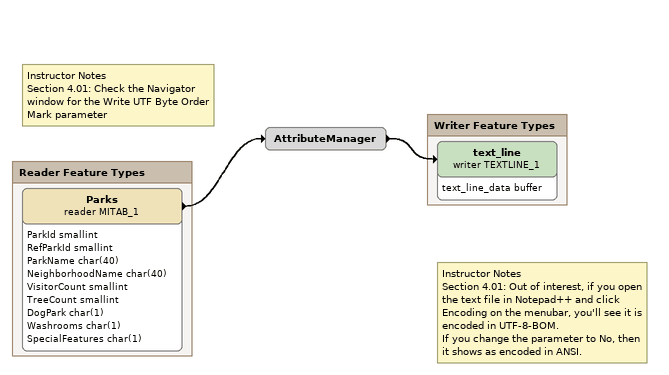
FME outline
Note: Instructor Notes / Section 4.01: Check the Navigator window for the Write UTF Byte Order Mark parameter
Note: Instructor Notes / Section 4.01: Out of interest, if you open the text file in Notepad++ and click Encoding on the menubar, you'll see it is encoded in UTF-8-BOM. / If you change the parameter to No, then it shows as encoded in ANSI.
AttributeManager
    -> text_line (writer TEXTLINE_1)

Bookmark: Reader Feature Types
Parks (reader MITAB_1)
    attributes: ParkId smallint, RefParkId smallint, ParkName char(40), NeighborhoodName char(40), VisitorCount smallint, TreeCount smallint, DogPark char(1), Washrooms char(1), SpecialFeatures char(1)
    -> AttributeManager

Bookmark: Writer Feature Types
text_line (writer TEXTLINE_1)
    attributes: text_line_data buffer
